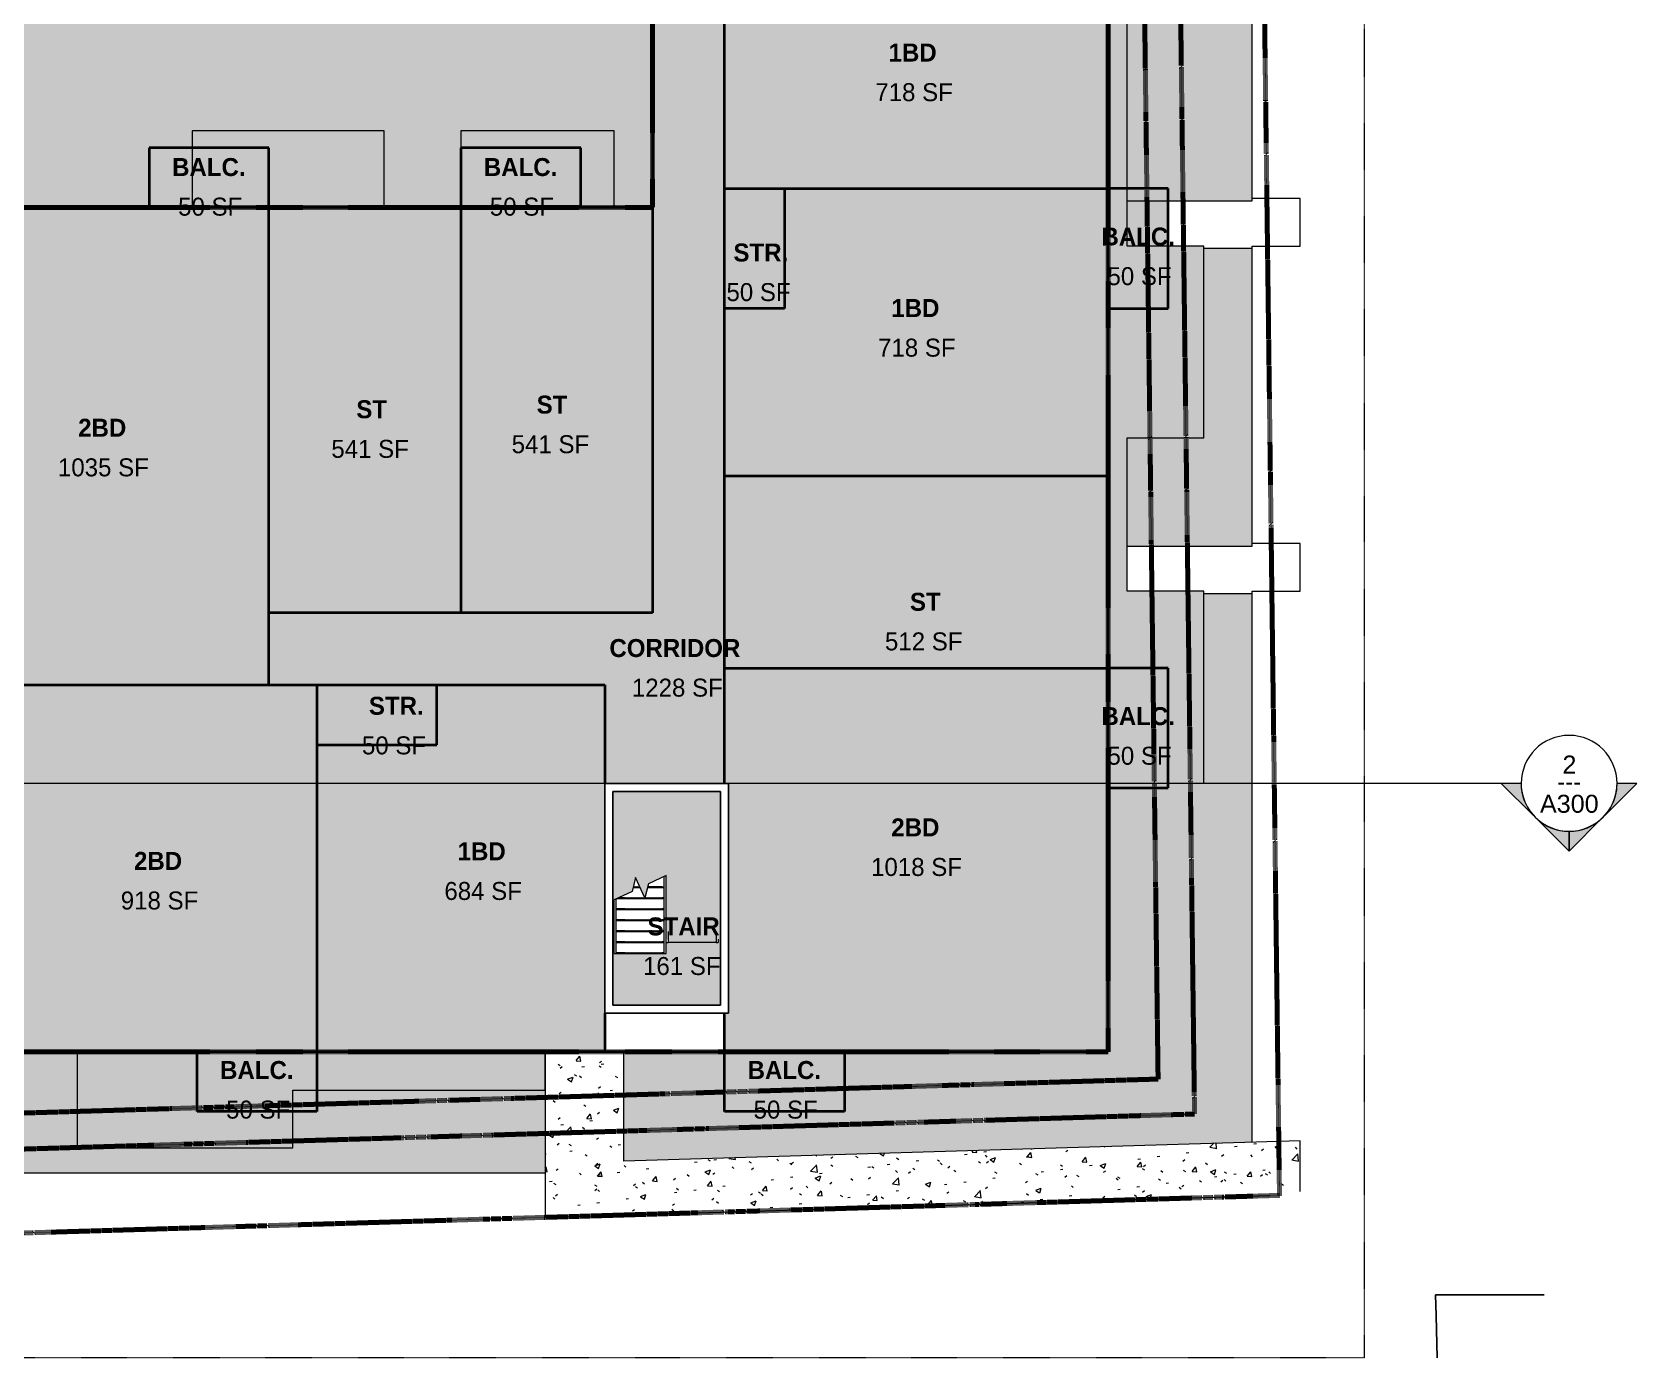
# Model space of a CAD drawing. Header units: inches. Extents: x -4830 to -242, y 9551 to 12925.
# Drawn here: x -1848 to -242, y 9706 to 11033 of the extents above; entities that cross this region are included whole.
import ezdxf

# ---------------------------------------------------------------- set-up
doc = ezdxf.new("R2010")
doc.units = ezdxf.units.IN
doc.header["$MEASUREMENT"] = 0
for name, pattern in [('Aligning Line 1_8_', [0.25, 0.125, -0.125]), ('Double Dash 3_8_', [1, 0.375, -0.125, 0.125, -0.125, 0.125, -0.125]), ('Overhead 1_16_', [0.101562, 0.0625, -0.039062])]:
    doc.linetypes.add(name, pattern=pattern)
for name, color, linetype, lineweight in [('0-1', 7, 'Continuous', 5), ('0-3', 147, 'Aligning Line 1_8_', 9), ('A-AREA-1', 10, 'Continuous', 35), ('A-AREA-IDEN', 2, 'Continuous', 9), ('A-AREA-PATT-1', 254, 'Continuous', 9), ('A-AREA-PATT-2', 41, 'Continuous', 9), ('A-FLOR-1', 7, 'Continuous', 9), ('A-FLOR-PATT', 8, 'Continuous', 9), ('A-FLOR-PATT-1', 7, 'Continuous', 9), ('A-WALL-1', 250, 'Continuous', 25), ('C-PROP-LINE', 91, 'Double Dash 3_8_', 70), ('C-PROP-LINE-1', 130, 'Double Dash 3_8_', 70), ('C-TOPO', 7, 'Continuous', 9), ('G-ANNO-SYMB-1', 147, 'Aligning Line 1_8_', 9), ('G-ANNO-SYMB-2', 111, 'Continuous', 9), ('S-STRS-1', 7, 'Continuous', 9), ('S-STRS-2', 7, 'Overhead 1_16_', 9), ('S-STRS-MBND-1', 7, 'Continuous', 9)]:
    doc.layers.add(name, color=color, linetype=linetype, lineweight=lineweight)
doc.layers.add('A-AREA-PATT-3', color=7, linetype='Continuous', lineweight=9, transparency=1)
doc.layers.add('A-AREA-PATT-4', color=254, linetype='Continuous', lineweight=9, transparency=1)
doc.styles.add('Arial', font='arial.ttf', dxfattribs={"height": 18})
doc.styles.add('Century Gothic', font='ufonts.com_century-gothic.ttf', dxfattribs={"height": 18})
doc.styles.add('Century Gothic_B', font='GOTHICB.TTF', dxfattribs={"height": 18})

# ---------------------------------------------------------------- blocks, each defined once
blk = doc.blocks.new('CTR - 2nd Phase_rvt-1-FLOOR PLAN - 2ND FLOOR')
at = {"layer": 'A-AREA-PATT-1'}
for points in [[(-1620.2, 10379.8), (-1610.7, 10379.8), (-1610.7, 10857.4), (-1922.7, 10857.4), (-1922.7, 10379.8), (-1682.7, 10379.8)], [(-1418.7, 10451.8), (-1418.7, 10857.4), (-1610.7, 10857.4), (-1610.7, 10451.8), (-1442.7, 10451.8)], [(-1418.7, 10451.8), (-1226.7, 10451.8), (-1226.7, 10857.4), (-1418.7, 10857.4), (-1418.7, 10525.4)], [(-896.4, 10396.6), (-770.7, 10396.6), (-770.7, 10588.6), (-1154.7, 10588.6), (-1154.7, 10396.6), (-913.2, 10396.6)], [(-1034.7, 10012.6), (-770.7, 10012.6), (-770.7, 10396.6), (-1154.7, 10396.6), (-1154.7, 10281), (-1150.7, 10281), (-1150.7, 10051), (-1154.7, 10051), (-1154.7, 10012.6), (-1112.3, 10012.6)], [(-1922.7, 10012.6), (-1562.7, 10012.6), (-1562.7, 10379.8), (-1922.7, 10379.8), (-1922.7, 10115.8)]]:
    blk.add_hatch(color=256, dxfattribs=at).paths.add_polyline_path(points, flags=0)
at = {"layer": 'A-AREA-PATT-2'}
for points in [[(-1091.3, 10876.6), (-770.7, 10876.6), (-770.7, 11164.6), (-1094.7, 11164.6), (-1094.7, 11044.6), (-1154.7, 11044.6), (-1154.7, 10876.6), (-1094.7, 10876.6)], [(-1094.7, 10588.6), (-770.7, 10588.6), (-770.7, 10876.6), (-1094.7, 10876.6), (-1094.7, 10756.6), (-1154.7, 10756.6), (-1154.7, 10588.6)], [(-1274.7, 10012.6), (-1274.7, 10379.8), (-1442.7, 10379.8), (-1442.7, 10319.8), (-1562.7, 10319.8), (-1562.7, 10012.6), (-1458.3, 10012.6)]]:
    blk.add_hatch(color=256, dxfattribs=at).paths.add_polyline_path(points, flags=0)
at = {"layer": 'A-AREA-PATT-3'}
for points in [[(-1730.7, 10857.4), (-1610.7, 10857.4), (-1610.7, 10917.4), (-1730.7, 10917.4)], [(-1369.8, 10857.4), (-1298.7, 10857.4), (-1298.7, 10917.4), (-1418.7, 10917.4), (-1418.7, 10857.4)], [(-1154.7, 10756.6), (-1094.7, 10756.6), (-1094.7, 10876.6), (-1154.7, 10876.6), (-1154.7, 10787.7)], [(-710.7, 10756.6), (-710.7, 10876.6), (-770.7, 10876.6), (-770.7, 10756.6), (-724.7, 10756.6)], [(-752.4, 10276.6), (-710.7, 10276.6), (-710.7, 10396.6), (-770.7, 10396.6), (-770.7, 10276.6)], [(-1442.7, 10319.8), (-1442.7, 10379.8), (-1562.7, 10379.8), (-1562.7, 10319.8), (-1458.3, 10319.8)], [(-1562.7, 9952.6), (-1562.7, 10012.6), (-1682.7, 10012.6), (-1682.7, 9952.6), (-1586.7, 9952.6)], [(-1083.1, 9952.6), (-1034.7, 9952.6), (-1034.7, 10012.6), (-1154.7, 10012.6), (-1154.7, 9952.6)]]:
    blk.add_hatch(color=256, dxfattribs=at).paths.add_polyline_path(points, flags=0)
h = blk.add_hatch(color=256, dxfattribs=at)
h.paths.add_polyline_path([(-1158.7, 10059), (-1158.7, 10273), (-1266.7, 10273), (-1266.7, 10059), (-1177.4, 10059)], flags=0)
h.paths.add_polyline_path([(-1214.9, 10110.8), (-1265.2, 10110.8), (-1265.2, 10164.7), (-1247.3, 10173), (-1243.9, 10187), (-1234.4, 10166.6), (-1231, 10180.6), (-1213.2, 10188.9), (-1213.2, 10125.2), (-1211.2, 10125.2), (-1211.2, 10121.8), (-1213.2, 10121.8), (-1213.2, 10110.8)], flags=0)
h.paths.add_polyline_path([(-1163.2, 10121.8), (-1163.2, 10125.2), (-1161.2, 10125.2), (-1161.2, 10121.8)], flags=0)
at = {"layer": 'A-AREA-PATT-4'}
blk.add_hatch(color=256, dxfattribs=at).paths.add_polyline_path([(-1158.7, 10281), (-1154.7, 10281), (-1154.7, 11858.6), (-1274.7, 11858.6), (-1274.7, 11719), (-1562.7, 11719), (-1562.7, 11647), (-1226.7, 11647), (-1226.7, 10451.8), (-1610.7, 10451.8), (-1610.7, 10379.8), (-1274.7, 10379.8), (-1274.7, 10281), (-1159.4, 10281)], flags=0)
at = {"layer": 'A-FLOR-PATT'}
h = blk.add_hatch(dxfattribs=at)
h.set_pattern_fill('FP_1', color=256, style=0, pattern_type=2)
h.set_pattern_definition([(180, (-1614.513, 9909.789), (-5e-16, -4), []), (270, (-1614.513, 9909.789), (8, -8), [4, -28]), (270, (-1630.513, 9905.789), (8, -8), [4, -28])])
h.paths.add_polyline_path([(-1802.7, 9916.4), (-1586.7, 9916.4), (-1586.7, 9974.2), (-1334.3, 9974.2), (-1334.3, 10012.6), (-1802.7, 10012.6), (-1802.7, 9974.2)], flags=0)
h.paths.add_polyline_path([(-710.7, 10281.4), (-674.9, 10281.4), (-674.9, 10473.4), (-751.7, 10473.4), (-751.7, 10627), (-674.9, 10627), (-674.9, 10819), (-751.7, 10819), (-751.7, 11068.4), (-674.9, 11068.4), (-674.9, 11260.4), (-751.7, 11260.4), (-751.6, 11627.2), (-674.9, 11627.2), (-674.9, 11819.2), (-770.7, 11819.2), (-770.7, 10281.4), (-751.7, 10281.4)], flags=0)
h.paths.add_polyline_path([(-1418.7, 10857.4), (-1265.1, 10857.4), (-1265.1, 10934.2), (-1418.7, 10934.2), (-1418.7, 10917.4)], flags=0)
h.paths.add_polyline_path([(-1687.5, 10857.4), (-1495.5, 10857.4), (-1495.5, 10934.2), (-1687.5, 10934.2), (-1687.5, 10917.4)], flags=0)
h.paths.add_polyline_path([(-1392.5, 11164.6), (-1322.7, 11164.6), (-1322.7, 11241.4), (-1514.7, 11241.4), (-1514.7, 11164.6), (-1458.3, 11164.6)], flags=0)
h.paths.add_polyline_path([(-682.7, 12088.6), (-682.7, 12220.4), (-874.7, 12220.4), (-874.7, 12118.6), (-770.7, 12118.6), (-770.7, 12088.6)], flags=0)
h.paths.add_polyline_path([(-1743.9, 12118.6), (-1551.9, 12118.6), (-1551.9, 12220.4), (-1743.9, 12220.4), (-1743.9, 12143.6), (-1791.9, 12143.6), (-1791.9, 12118.6), (-1744.2, 12118.6)], flags=0)
h = blk.add_hatch(dxfattribs=at)
h.set_pattern_fill('FP_6', color=256, style=0, pattern_type=2)
h.set_pattern_definition([(50, (0, 0), (55.0854, -4.81984), [5.76, -63.36]), (355, (0, 0), (-10.6557, 57.76853), [4.608, -50.688]), (100.451, (4.59, -0.4), (44.42947, 52.94866), [4.895, -53.848]), (46.184, (0, 15.36), (81.96444, -12.7121), [8.64, -95.04]), (96.636, (6.83, 14.3), (71.7815, 74.8124), [7.343, -80.772]), (351.184, (0, 15.36), (71.78195, 74.8124), [6.912, -76.032]), (21, (7.68, 11.52), (45.84207, -30.92146), [5.76, -63.36]), (326, (7.68, 11.52), (18.68706, 55.69148), [4.608, -50.688]), (71.451, (11.5, 8.943), (64.5289, 24.7701), [4.895, -53.848]), (37.5, (0, 0), (0.933895, 25.566816), [2.534, -47.539, 2.534, -48.922, -50.88]), (37.5, (0, 0), (0.933895, 25.566816), [-101.53, 2.534, -48.346]), (7.5, (0, 0), (20.20404, 30.2913), [2.534, -26.803, 2.534, -46.387, -19.392]), (7.5, (0, 0), (20.20404, 30.2913), [-78.259, 2.534, -16.858]), (327.5, (-17.126, 0), (40.997785, -1.732403), [2.534, -16.666, 2.534, -57.37, -79.488]), (327.5, (-17.126, 0), (40.997785, -1.732403), [-79.104, 2.534, -76.954]), (317.5, (-24.806, 0), (44.78888, 7.68784), [2.534, -22.426, 2.534, -37.248, -56.448]), (317.5, (-24.806, 0), (44.78888, 7.68784), [-64.742, 2.534, -53.914])])
h.paths.add_polyline_path([(-1334.3, 9846.7), (-609.1, 9868.5), (-593.9, 9871.8), (-587.4, 9870.9), (-578.7, 9872.6), (-578.7, 9923.4), (-1255.5, 9903.1), (-1255.5, 10012.6), (-1334.3, 10012.6), (-1334.3, 9849)], flags=0)
at = {"layer": 'A-FLOR-PATT-1'}
h = blk.add_hatch(dxfattribs=at)
h.set_pattern_fill('FP_2', color=256, style=0, pattern_type=2)
h.set_pattern_definition([(0, (0, 0), (30.72, 7.68), [2.534, -20.506, 2.534, -20.506, -122.88]), (0, (0, 0), (30.72, 7.68), [-46.08, 2.534, -43.546, 2.534, -20.506, -53.76]), (0, (0, 0), (30.72, 7.68), [-115.2, 2.534, -12.826, 2.534, -35.866]), (120, (11.52, 3.84), (-22.011075, 22.7643004), [2.534, -20.506, 2.534, -20.506, -122.88]), (120, (11.52, 3.84), (-22.011075, 22.7643004), [-46.08, 2.534, -43.546, 2.534, -20.506, -53.76]), (120, (11.52, 3.84), (-22.011075, 22.7643004), [-115.2, 2.534, -12.826, 2.534, -35.866]), (240, (15.36, 19.2), (-8.708925, -30.4443004), [2.534, -20.506, 2.534, -20.506, -122.88]), (240, (15.36, 19.2), (-8.708925, -30.4443004), [-46.08, 2.534, -43.546, 2.534, -20.506, -53.76]), (240, (15.36, 19.2), (-8.708925, -30.4443004), [-115.2, 2.534, -12.826, 2.534, -35.866])])
h.paths.add_polyline_path([(-1416, 9891.2), (-1334.3, 9891.2), (-1334.3, 9974.2), (-1586.7, 9974.2), (-1586.7, 9916.4), (-1802.7, 9916.4), (-1802.7, 10012.6), (-1922.7, 10012.6), (-1922.7, 10857.4), (-1687.5, 10857.4), (-1687.5, 10934.2), (-1495.5, 10934.2), (-1495.5, 10857.4), (-1418.7, 10857.4), (-1418.7, 10934.2), (-1265.1, 10934.2), (-1265.1, 10857.4), (-1226.7, 10857.4), (-1226.7, 11241.4), (-1322.7, 11241.4), (-1322.7, 11164.6), (-1514.7, 11164.6), (-1514.7, 11241.4), (-1922.7, 11241.4), (-1922.7, 12087.2), (-1933.3, 12087.2), (-1933.3, 9891.2), (-1416, 9891.2)], flags=0)
h.paths.add_polyline_path([(-1255.5, 9903.1), (-626.7, 9922), (-626.7, 10470.9), (-674.9, 10470.9), (-674.9, 10281.4), (-770.7, 10281.4), (-770.7, 10012.6), (-1255.5, 10012.6), (-1255.5, 9923.4)], flags=0)
h.paths.add_polyline_path([(-626.7, 10518.6), (-626.7, 10816.5), (-674.9, 10816.5), (-674.9, 10627), (-751.7, 10627), (-751.7, 10518.6), (-629.6, 10518.6)], flags=0)
h.paths.add_polyline_path([(-628.5, 10864.2), (-626.7, 10864.2), (-626.7, 11258.2), (-674.9, 11258.2), (-674.9, 11068.4), (-751.7, 11068.4), (-751.7, 10864.2), (-630.1, 10864.2)], flags=0)
h.paths.add_polyline_path([(-751.7, 11305.7), (-626.7, 11305.7), (-626.7, 11576.9), (-751.7, 11576.9), (-751.7, 11332.6)], flags=0)
h.paths.add_polyline_path([(-626.7, 11624.4), (-626.7, 12087.2), (-770.7, 12087.2), (-770.7, 11819.2), (-674.9, 11819.2), (-674.9, 11627.2), (-751.7, 11627.2), (-751.7, 11624.4), (-673, 11624.4)], flags=0)
at = {"layer": 'A-AREA-1'}
for p, q in [((-770.7, 10012.6), (-770.7, 12118.6)), ((-1154.7, 10281), (-1154.7, 11858.6)), ((-1226.7, 11462.6), (-1226.7, 10451.8)), ((-1730.7, 10917.4), (-1730.7, 10857.4)), ((-1610.7, 10917.4), (-1730.7, 10917.4)), ((-1610.7, 10857.4), (-1610.7, 10917.4)), ((-1418.7, 10917.4), (-1418.7, 10857.4)), ((-1298.7, 10917.4), (-1418.7, 10917.4)), ((-1298.7, 10857.4), (-1298.7, 10917.4)), ((-1154.7, 10876.6), (-1094.7, 10876.6)), ((-1154.7, 10876.6), (-770.7, 10876.6)), ((-1094.7, 10876.6), (-1094.7, 10756.6)), ((-710.7, 10876.6), (-770.7, 10876.6)), ((-710.7, 10756.6), (-710.7, 10876.6)), ((-1226.7, 10857.4), (-1922.7, 10857.4)), ((-1610.7, 10379.8), (-1610.7, 10857.4)), ((-1418.7, 10857.4), (-1418.7, 10451.8)), ((-1094.7, 10756.6), (-1154.7, 10756.6)), ((-770.7, 10756.6), (-710.7, 10756.6)), ((-770.7, 10588.6), (-1154.7, 10588.6)), ((-1226.7, 10451.8), (-1610.7, 10451.8)), ((-1154.7, 10396.6), (-770.7, 10396.6)), ((-710.7, 10396.6), (-770.7, 10396.6)), ((-710.7, 10276.6), (-710.7, 10396.6)), ((-1922.7, 10379.8), (-1274.7, 10379.8)), ((-1562.7, 10379.8), (-1562.7, 10012.6)), ((-1442.7, 10319.8), (-1442.7, 10379.8)), ((-1274.7, 10379.8), (-1274.7, 10281)), ((-1562.7, 10319.8), (-1442.7, 10319.8)), ((-770.7, 10276.6), (-710.7, 10276.6)), ((-1274.7, 10051), (-1274.7, 10012.6)), ((-1154.7, 10012.6), (-1154.7, 10051)), ((-770.7, 10012.6), (-1922.7, 10012.6)), ((-1682.7, 9952.6), (-1682.7, 10012.6)), ((-1562.7, 10012.6), (-1562.7, 9952.6)), ((-1154.7, 9952.6), (-1154.7, 10012.6)), ((-1034.7, 10012.6), (-1034.7, 9952.6)), ((-1562.7, 9952.6), (-1682.7, 9952.6)), ((-1034.7, 9952.6), (-1154.7, 9952.6))]:
    blk.add_line(p, q, dxfattribs=at)
at = {"layer": 'A-FLOR-1'}
for p, q in [((-770.7, 10012.6), (-770.7, 12118.6)), ((-626.7, 10864.2), (-626.7, 11258.2)), ((-1226.7, 11241.4), (-1226.7, 10857.4)), ((-751.7, 10819), (-751.7, 11068.4)), ((-1495.5, 10934.2), (-1687.5, 10934.2)), ((-1687.5, 10934.2), (-1687.5, 10857.4)), ((-1495.5, 10857.4), (-1495.5, 10934.2)), ((-1265.1, 10934.2), (-1418.7, 10934.2)), ((-1418.7, 10934.2), (-1418.7, 10857.4)), ((-1265.1, 10857.4), (-1265.1, 10934.2)), ((-751.7, 10864.2), (-626.7, 10864.2)), ((-578.7, 10866.7), (-626.7, 10866.7)), ((-578.7, 10819), (-578.7, 10866.7)), ((-1226.7, 10857.4), (-1922.7, 10857.4)), ((-674.9, 10819), (-751.7, 10819)), ((-674.9, 10627), (-674.9, 10819)), ((-626.7, 10816.5), (-674.9, 10816.5)), ((-626.7, 10816.5), (-626.7, 10819)), ((-626.7, 10819), (-578.7, 10819)), ((-626.7, 10518.6), (-626.7, 10816.5)), ((-751.7, 10473.4), (-751.7, 10627)), ((-751.7, 10627), (-674.9, 10627)), ((-578.7, 10521.1), (-626.7, 10521.1)), ((-578.7, 10473.4), (-578.7, 10521.1)), ((-751.7, 10518.6), (-626.7, 10518.6)), ((-674.9, 10473.4), (-751.7, 10473.4)), ((-674.9, 10281.4), (-674.9, 10473.4)), ((-626.7, 10470.9), (-626.7, 10473.4)), ((-626.7, 10473.4), (-578.7, 10473.4)), ((-626.7, 10470.9), (-674.9, 10470.9)), ((-626.7, 9922), (-626.7, 10470.9)), ((-770.7, 10281.4), (-674.9, 10281.4)), ((-1922.7, 10012.6), (-770.7, 10012.6)), ((-1802.7, 10012.6), (-1802.7, 9916.4)), ((-1334.3, 9974.2), (-1334.3, 10012.6)), ((-1334.3, 10012.6), (-1334.3, 9846.7)), ((-1255.5, 9903.1), (-1255.5, 10012.6)), ((-1586.7, 9916.4), (-1586.7, 9974.2)), ((-1586.7, 9974.2), (-1334.3, 9974.2)), ((-1802.7, 9916.4), (-1586.7, 9916.4)), ((-578.7, 9923.4), (-1255.5, 9903.1)), ((-578.7, 9872.6), (-578.7, 9923.4)), ((-1933.3, 9891.2), (-1334.3, 9891.2)), ((-1334.3, 9846.7), (-609.1, 9868.5))]:
    blk.add_line(p, q, dxfattribs=at)
at = {"layer": 'A-WALL-1'}
for p, q in [((-1274.7, 10281), (-1274.7, 10059)), ((-1266.7, 10281), (-1274.7, 10281)), ((-1150.7, 10281), (-1266.7, 10281)), ((-1150.7, 10273), (-1150.7, 10281)), ((-1266.7, 10059), (-1266.7, 10273)), ((-1266.7, 10273), (-1158.7, 10273)), ((-1158.7, 10273), (-1158.7, 10059)), ((-1150.7, 10059), (-1150.7, 10273)), ((-1274.7, 10059), (-1274.7, 10051)), ((-1158.7, 10059), (-1266.7, 10059)), ((-1150.7, 10051), (-1150.7, 10059)), ((-1274.7, 10051), (-1150.7, 10051))]:
    blk.add_line(p, q, dxfattribs=at)
at = {"layer": 'S-STRS-1'}
for p, q in [((-1215.6, 10187.8), (-1215.2, 10187.8)), ((-1215.2, 10187.8), (-1215.2, 10188)), ((-1215.2, 10176.8), (-1215.2, 10187.8)), ((-1213.2, 10110.8), (-1213.2, 10188.9)), ((-1246.4, 10176.8), (-1239.2, 10176.8)), ((-1231.9, 10176.8), (-1215.2, 10176.8)), ((-1215.2, 10165.8), (-1215.2, 10176.8)), ((-1265.2, 10110.8), (-1265.2, 10164.7)), ((-1263.2, 10154.8), (-1263.2, 10165.6)), ((-1263.2, 10143.8), (-1263.2, 10154.8)), ((-1263.2, 10154.8), (-1215.2, 10154.8)), ((-1262.8, 10165.8), (-1215.2, 10165.8)), ((-1215.2, 10154.8), (-1215.2, 10165.8)), ((-1215.2, 10143.8), (-1215.2, 10154.8)), ((-1263.2, 10132.8), (-1263.2, 10143.8)), ((-1263.2, 10143.8), (-1215.2, 10143.8)), ((-1215.2, 10132.8), (-1215.2, 10143.8)), ((-1263.2, 10121.8), (-1263.2, 10132.8)), ((-1263.2, 10132.8), (-1215.2, 10132.8)), ((-1263.2, 10110.8), (-1263.2, 10121.8)), ((-1263.2, 10121.8), (-1215.2, 10121.8)), ((-1215.2, 10121.8), (-1215.2, 10132.8)), ((-1215.2, 10110.8), (-1215.2, 10121.8)), ((-1213.2, 10121.8), (-1211.2, 10121.8)), ((-1211.2, 10132.8), (-1211.2, 10121.8)), ((-1163.2, 10121.8), (-1211.2, 10121.8)), ((-1163.2, 10132.8), (-1163.2, 10121.8)), ((-1163.2, 10121.8), (-1161.2, 10121.8)), ((-1161.2, 10125.2), (-1161.2, 10121.8)), ((-1265.2, 10110.8), (-1263.2, 10110.8)), ((-1263.2, 10110.8), (-1215.2, 10110.8)), ((-1215.2, 10110.8), (-1213.2, 10110.8))]:
    blk.add_line(p, q, dxfattribs=at)
at = {"layer": 'S-STRS-2'}
for p, q in [((-1246.2, 10177.8), (-1239.6, 10177.8)), ((-1231.7, 10177.8), (-1215.2, 10177.8)), ((-1263.2, 10155.8), (-1215.2, 10155.8)), ((-1260.6, 10166.8), (-1234.5, 10166.8)), ((-1234.4, 10166.8), (-1215.2, 10166.8)), ((-1263.2, 10144.8), (-1215.2, 10144.8)), ((-1263.2, 10133.8), (-1215.2, 10133.8)), ((-1263.2, 10122.8), (-1215.2, 10122.8)), ((-1263.2, 10111.8), (-1215.2, 10111.8))]:
    blk.add_line(p, q, dxfattribs=at)
at = {"layer": 'S-STRS-MBND-1'}
for p, q in [((-1243.9, 10187), (-1247.3, 10173)), ((-1234.4, 10166.6), (-1243.9, 10187)), ((-1213.2, 10188.9), (-1231, 10180.6)), ((-1247.3, 10173), (-1265.2, 10164.7)), ((-1231, 10180.6), (-1234.4, 10166.6))]:
    blk.add_line(p, q, dxfattribs=at)
blk = doc.blocks.new('CTR  - Topography_rvt-1-FLOOR PLAN - 2ND FLOOR')
at = {"layer": 'C-TOPO'}
for p, q in [((-442.6, 9748.5), (-443.2, 9769.2)), ((-443.2, 9769.2), (-407.5, 9769.2)), ((-407.5, 9769.2), (-443.2, 9769.2)), ((-443.2, 9769.2), (-442.6, 9748.5)), ((-407.5, 9769.2), (-334.5, 9769.2)), ((-334.5, 9769.2), (-407.5, 9769.2)), ((-441.4, 9706.1), (-442.6, 9748.5)), ((-442.6, 9748.5), (-441.4, 9706.1))]:
    blk.add_line(p, q, dxfattribs=at)
blk = doc.blocks.new('Family - ___-1869111-FLOOR PLAN - 2ND FLOOR')
at = {"layer": 'C-PROP-LINE-1'}
for p, q in [((-1922.7, 11241.4), (-1922.7, 12124.6)), ((-1922.7, 12124.6), (-770.7, 12124.6)), ((-770.7, 10012.6), (-770.7, 12124.6)), ((-1922.7, 11241.4), (-1226.7, 11241.4)), ((-1226.7, 11241.4), (-1226.7, 10857.4)), ((-1922.7, 10012.6), (-1922.7, 10857.4)), ((-1922.7, 10857.4), (-1226.7, 10857.4)), ((-1922.7, 10012.6), (-770.7, 10012.6))]:
    blk.add_line(p, q, dxfattribs=at)
blk = doc.blocks.new('CTR - 1st Phase - Common Walls_rvt-1-FLOOR PLAN - 2ND FLOOR')
at = {"layer": 'G-ANNO-SYMB-1'}
for p, q in [((-514.4, 12461.7), (-514.4, 9706.2)), ((-514.4, 9706.2), (-4244.8, 9706.2))]:
    blk.add_line(p, q, dxfattribs=at)
at = {"layer": '0-3'}
blk.add_blockref('Family - ___-1869111-FLOOR PLAN - 2ND FLOOR', (0, 0), dxfattribs=at)
blk = doc.blocks.new('Family - ___-1878357-FLOOR PLAN - 2ND FLOOR')
at = {"layer": 'C-PROP-LINE'}
for p, q in [((-629.6, 12268.7), (-599.3, 9868.8)), ((-712.5, 12184.7), (-684.3, 9950.2)), ((-747.8, 12124.7), (-720.8, 9985.2)), ((-3867.1, 9891), (-720.8, 9985.2)), ((-3927.1, 9853.2), (-684.3, 9950.2)), ((-3987, 9767.3), (-599.3, 9868.8))]:
    blk.add_line(p, q, dxfattribs=at)
blk = doc.blocks.new('Section - Section Head - Filled-22785-FLOOR PLAN - 2ND FLOOR')
at = {"layer": 'G-ANNO-SYMB-2'}
h = blk.add_hatch(color=256, dxfattribs=at)
edge = h.paths.add_edge_path(flags=0)
edge.add_line((-0.4268, 0.1768), (-0.25, 0.3536))
edge.add_line((-0.25, 0.3536), (-0.25, 0.25))
edge.add_arc((-0.25, 0), 0.25, 90, 135)
h = blk.add_hatch(color=256, dxfattribs=at)
edge = h.paths.add_edge_path(flags=0)
edge.add_arc((-0.25, 0), 0.25, 45, 90)
edge.add_line((-0.25, 0.25), (-0.25, 0.3536))
edge.add_line((-0.25, 0.3536), (-0.0732, 0.1768))
h = blk.add_hatch(color=256, dxfattribs=at)
edge = h.paths.add_edge_path(flags=0)
edge.add_arc((-0.25, 0), 0.2503, 137.9216, 180)
edge.add_line((-0.5003, 0), (-0.6036, 0))
edge.add_line((-0.6036, 0), (-0.4358, 0.1678))
h = blk.add_hatch(color=256, dxfattribs=at)
edge = h.paths.add_edge_path(flags=0)
edge.add_line((-0.0642, 0.1678), (0.1036, 0))
edge.add_line((0.1036, 0), (0.0003, 0))
edge.add_arc((-0.25, 0), 0.2503, 0, 42.0784)
for p, q in [((-0.25, 0.3536), (-0.4268, 0.1768)), ((-0.25, 0.25), (-0.25, 0.3536)), ((-0.0732, 0.1768), (-0.25, 0.3536)), ((-0.25, 0.3536), (-0.25, 0.25)), ((-0.4358, 0.1678), (-0.6036, 0)), ((0.1036, 0), (-0.0642, 0.1678)), ((-0.6036, 0), (-0.5003, 0)), ((0.0003, 0), (0.1036, 0))]:
    blk.add_line(p, q, dxfattribs=at)
for centre, radius, start, end in [((-0.2503, 0), 0.25, 360, 180), ((-0.25, 0), 0.2503, 137.9216, 180), ((-0.25, 0), 0.25, 90, 135), ((-0.25, 0), 0.25, 45, 90), ((-0.25, 0), 0.2503, 0, 42.0784), ((-0.2503, 0), 0.25, 180, 360)]:
    blk.add_arc(centre, radius, start, end, dxfattribs=at)

msp = doc.modelspace()

# ---------------------------------------------------------------- linework, layer by layer
at = {"layer": 'G-ANNO-SYMB-2'}
msp.add_line((-357.4311, 10281.1926), (-4107.5071, 10281.1926), dxfattribs=at)

# ---------------------------------------------------------------- block references
at = {"layer": '0-1'}
for name in ['CTR  - Topography_rvt-1-FLOOR PLAN - 2ND FLOOR', 'CTR - 2nd Phase_rvt-1-FLOOR PLAN - 2ND FLOOR', 'CTR - 1st Phase - Common Walls_rvt-1-FLOOR PLAN - 2ND FLOOR']:
    msp.add_blockref(name, (0, 0), dxfattribs=at)
at = {"layer": 'C-PROP-LINE'}
msp.add_blockref('Family - ___-1878357-FLOOR PLAN - 2ND FLOOR', (0, 0), dxfattribs=at)
at = {"layer": 'G-ANNO-SYMB-2', "xscale": 191.9999999999999, "yscale": 191.9999999999999, "zscale": 191.9999999999999, "rotation": 180}
msp.add_blockref('Section - Section Head - Filled-22785-FLOOR PLAN - 2ND FLOOR', (-357.4311, 10281.1926), dxfattribs=at)

# ---------------------------------------------------------------- texts
at = {"layer": 'A-AREA-IDEN', "char_height": 18, "attachment_point": 1}
for s, insert, width, style in [('1BD', (-990.5657, 11021.6137), 57.57, 'Century Gothic_B'), ('718 SF', (-1003.8319, 10981.9729), 89.688, 'Century Gothic'), ('BALC.', (-1707.6597, 10907.0225), 87.264, 'Century Gothic_B'), ('BALC.', (-1395.6597, 10907.0225), 87.264, 'Century Gothic_B'), ('50 SF', (-1701.6502, 10867.3816), 72.72, 'Century Gothic'), ('50 SF', (-1389.6502, 10867.3816), 72.72, 'Century Gothic'), ('BALC.', (-777.4686, 10837.4547), 87.264, 'Century Gothic_B'), ('STR.', (-1145.8256, 10821.4963), 55.752, 'Century Gothic_B'), ('50 SF', (-771.4591, 10797.8139), 72.72, 'Century Gothic'), ('50 SF', (-1152.8178, 10781.8555), 72.72, 'Century Gothic'), ('1BD', (-987.8203, 10765.9125), 57.57, 'Century Gothic_B'), ('718 SF', (-1001.0864, 10726.2716), 89.688, 'Century Gothic'), ('ST', (-1342.7828, 10669.2757), 29.088, 'Century Gothic_B'), ('ST', (-1523.287, 10664.6193), 29.088, 'Century Gothic_B'), ('2BD', (-1801.6895, 10646.0994), 57.57, 'Century Gothic_B'), ('541 SF', (-1548.3074, 10624.9785), 89.688, 'Century Gothic'), ('541 SF', (-1367.8033, 10629.6349), 89.688, 'Century Gothic'), ('1035 SF', (-1821.9478, 10606.4586), 106.656, 'Century Gothic'), ('ST', (-969.1683, 10471.9062), 29.088, 'Century Gothic_B'), ('CORRIDOR', (-1269.9681, 10425.6131), 161.196, 'Century Gothic_B'), ('512 SF', (-994.1888, 10432.2653), 89.688, 'Century Gothic'), ('1228 SF', (-1247.4799, 10385.9722), 106.656, 'Century Gothic'), ('STR.', (-1510.6997, 10367.8223), 55.752, 'Century Gothic_B'), ('BALC.', (-777.4686, 10357.4547), 87.264, 'Century Gothic_B'), ('50 SF', (-1517.6918, 10328.1814), 72.72, 'Century Gothic'), ('50 SF', (-771.4591, 10317.8139), 72.72, 'Century Gothic'), ('2BD', (-987.8203, 10246.1092), 57.57, 'Century Gothic_B'), ('1BD', (-1421.8827, 10222.1092), 57.57, 'Century Gothic_B'), ('2BD', (-1745.7937, 10212.566), 57.57, 'Century Gothic_B'), ('1018 SF', (-1008.0786, 10206.4683), 106.656, 'Century Gothic'), ('918 SF', (-1759.0598, 10172.9251), 89.688, 'Century Gothic'), ('684 SF', (-1435.1488, 10182.4683), 89.688, 'Century Gothic'), ('STAIR', (-1231.8065, 10146.9893), 78.78, 'Century Gothic_B'), ('161 SF', (-1236.3041, 10107.3485), 89.688, 'Century Gothic'), ('BALC.', (-1659.6597, 10003.2637), 87.264, 'Century Gothic_B'), ('BALC.', (-1131.6597, 10003.2637), 87.264, 'Century Gothic_B'), ('50 SF', (-1653.6502, 9963.6228), 72.72, 'Century Gothic'), ('50 SF', (-1125.6502, 9963.6228), 72.72, 'Century Gothic')]:
    msp.add_mtext(s, dxfattribs=dict(at, insert=insert, width=width, style=style))
at = {"layer": 'G-ANNO-SYMB-2', "char_height": 18, "attachment_point": 1}
for s, insert, width, style in [('2', (-316.0731, 10309.0099), 16.968, 'Arial'), ('---', (-321.3757, 10291.9965), 30.906, 'Century Gothic'), ('A300', (-338.5613, 10269.7374), 71.508, 'Arial')]:
    msp.add_mtext(s, dxfattribs=dict(at, insert=insert, width=width, style=style))

doc.saveas('drawing.dxf')
